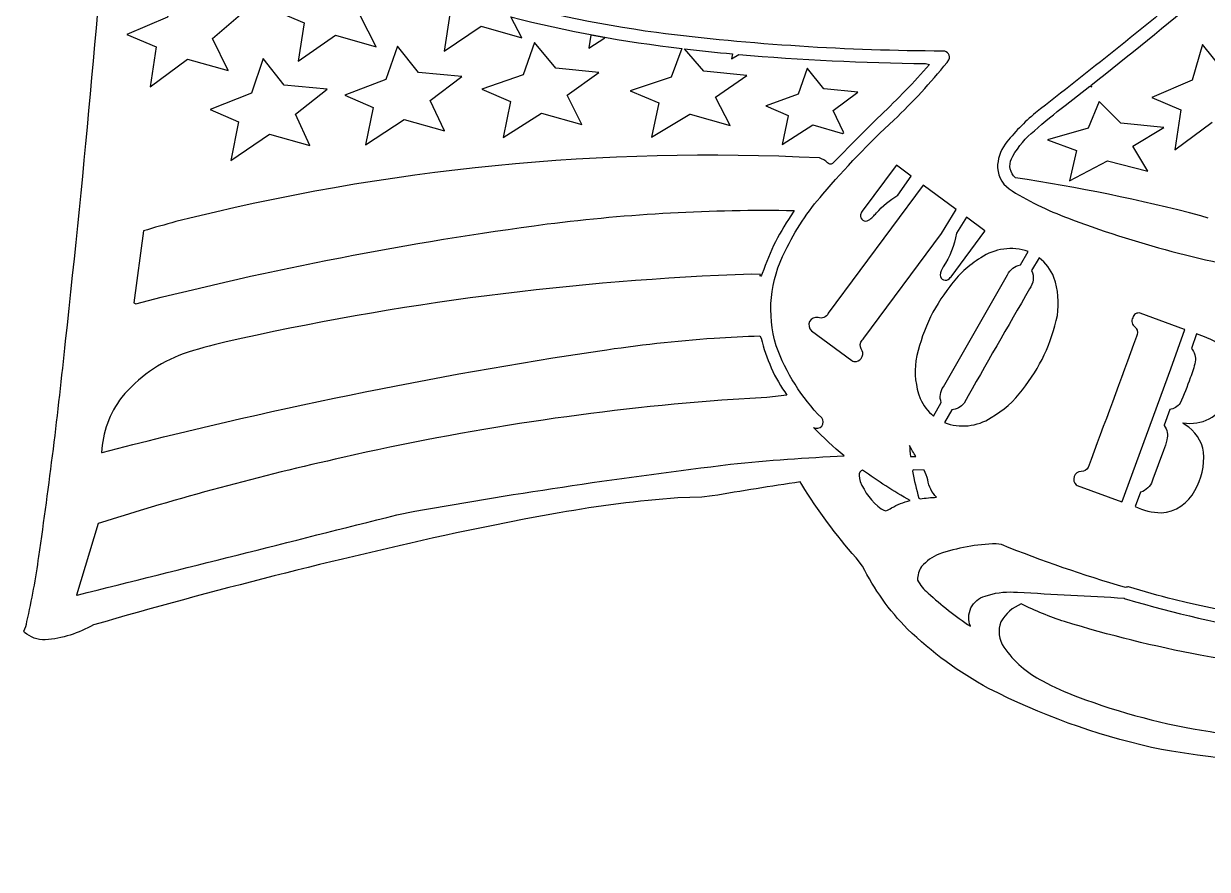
# Model space of a CAD drawing. Extents: x 1.2 to 67.4, y 0.4 to 30.3.
# Drawn here: x 37.86 to 49.58, y 1.84 to 10.21 of the extents above; entities that cross this region are included whole.
import ezdxf

# ---------------------------------------------------------------- set-up
doc = ezdxf.new("R2010")
doc.units = 0
doc.linetypes.add('0', pattern=[0])
doc.layers.add('1', color=7, linetype='0')

msp = doc.modelspace()

# ---------------------------------------------------------------- linework, layer by layer
at = {"layer": '1'}
for points in [[(53.397881, 2.577147, -0.023269), (49.22876, 3.010741), (49.129955, 3.029041), (49.031506, 3.049145, -0.063406), (47.417896, 3.632778, -0.068128), (46.613575, 4.220595, -0.079773), (46.168369, 4.844772), (46.104248, 4.925552, -0.040618), (45.566303, 5.650229), (45.551941, 5.677567, 0.004669), (44.679977, 5.537978), (44.578014, 5.527939), (44.339108, 5.519258, 0.026468), (43.164078, 5.370317), (42.831993, 5.310532), (42.491188, 5.24411), (42.144966, 5.172287, 0.016167), (38.548859, 4.261566, -0.108294), (38.07169, 4.112402, -0.178813), (37.866234, 4.18755), (37.857922, 4.198181, 0.085301), (37.890068, 4.29509, 0.022723), (38.008141, 4.939056, 0.010616), (38.272892, 7.069795, 0.009837), (38.744804, 12.29866, 0.021513)], [(49.592278, 8.290665), (49.520115, 8.313556, 0.025759), (47.68301, 8.68988, -0.33226), (47.644405, 8.876587), (47.65691, 8.90451, -0.086232), (47.872295, 9.155334, -0.018687), (48.175232, 9.404999), (48.419476, 9.594666), (48.439968, 9.589432), (48.430729, 9.603698, 0.007944), (49.544769, 10.509613, 0.894421), (49.455116, 10.595598, -0.009027), (47.882328, 9.332232, 0.050982), (47.581085, 9.022463, 0.151212), (47.50589, 8.787633, 0.248621), (47.650204, 8.559128, 0.051266), (48.247887, 8.274109, 0.052549), (50.381104, 7.724213, 0.025022)], [(42.078606, 10.309341), (42.022804, 9.943756), (42.390297, 10.189651), (42.391338, 10.189835), (42.793209, 10.075577), (42.682816, 10.282516, 0.033937), (44.378319, 9.969528), (44.273869, 9.684998), (43.867508, 9.549591), (44.150673, 9.432632), (44.151241, 9.432129), (44.078217, 9.090393), (44.458904, 9.317581), (44.460072, 9.317459), (44.857769, 9.207306), (44.712219, 9.487274), (45.021935, 9.700989), (45.021435, 9.701263), (44.596039, 9.746094), (44.405312, 9.966602, 0.006316), (44.878986, 9.91643), (44.871223, 9.865967), (44.944279, 9.910475, 0.018854), (46.791409, 9.820313), (46.830971, 9.809952, -0.023643), (46.348614, 9.30864, 0.010249), (45.872112, 8.829193, -0.327084), (45.821529, 8.837051, 0.12105), (45.740768, 8.8851, 0.074667), (39.365788, 8.254888, 0.007694), (39.044083, 8.162659), (38.948795, 7.451691), (38.968967, 7.441794, -0.030075), (43.045017, 8.231583, -0.035759), (45.491467, 8.365586), (45.481525, 8.348404, 0.070817), (45.175404, 7.740673), (45.166965, 7.724914), (45.156967, 7.710098, -0.23194), (45.157337, 7.730148), (45.072571, 7.735382, 0.046701), (39.85033, 7.061425, 0.020281), (39.437977, 6.945284, 0.131641), (38.830315, 6.51588, 0.155087), (38.629776, 5.967758), (38.634445, 5.9682, -0.026583), (43.56599, 6.97673, -0.018262), (44.698334, 7.102066, -0.009292), (45.152534, 7.123076), (45.163784, 7.101791, 0.097404), (45.419857, 6.535751), (45.219219, 6.513596), (44.776318, 6.487535, 0.036927), (41.019764, 5.91887, 0.022408), (38.595879, 5.265884), (38.380741, 4.555786), (38.388618, 4.557533, 0.001113), (41.554146, 5.351602), (41.732315, 5.386996, -0.014084), (44.861259, 5.851744, -0.016945), (45.98819, 5.934158, -0.033508), (45.684212, 6.216967, 0.871606), (45.763847, 6.311554, -0.110336), (45.314331, 7.025898, -0.197827), (45.403038, 7.963902, -0.069896), (45.775688, 8.526898, -0.031719), (46.480087, 9.260089, 0.029582), (47.006462, 9.830276), (47.025173, 9.857194, 0.528329), (46.968296, 9.943419, -0.030473), (44.128609, 10.126138, -0.037734), (42.344826, 10.508261, -0.045397)], [(53.669209, 4.065339, -0.067347), (49.253361, 4.513113, -0.010774), (48.805111, 4.637695, 0.128674), (48.773987, 4.631775, -0.025834), (47.546906, 5.056396), (47.491043, 5.064789, 0.074708), (46.925644, 4.963249, 0.112678), (46.753448, 4.839456, 0.161415), (46.714355, 4.705902, 0.108928), (46.817574, 4.577377, 0.036592), (47.236752, 4.24826, -0.446098), (47.38221, 4.546334, -0.100213), (47.665951, 4.586577), (47.703308, 4.585603, 0.001566), (48.760162, 4.527756, 0.104134), (48.78297, 4.515396, 0.051655), (51.688606, 3.992932, 0.037212)]]:
    msp.add_lwpolyline(points, format="xyb", dxfattribs=at)
for points in [[(40.746395, 10.505081), (40.347115, 10.346161), (40.635254, 10.222458), (40.577503, 9.842331), (40.947239, 10.101807), (41.349701, 9.987183), (41.191929, 10.295135), (41.491272, 10.539368), (41.064732, 10.579895), (40.844296, 10.845306)], [(39.282146, 10.278931), (38.881294, 10.108826), (39.169353, 9.984634), (39.109703, 9.590088), (39.481339, 9.863846), (39.884007, 9.750534), (39.727459, 10.067566), (40.028595, 10.32489), (39.601402, 10.360886), (39.381836, 10.632767)], [(43.457775, 9.975525), (43.458138, 9.973846), (43.616131, 10.074631), (43.606079, 10.076904), (43.476841, 10.099945)], [(41.770977, 9.7323), (41.562592, 9.991745), (41.447357, 9.661133), (41.038475, 9.508408), (41.321758, 9.386322), (41.244881, 9.0159), (41.629051, 9.267181), (42.027378, 9.153763), (41.884449, 9.454453), (42.197491, 9.690857)], [(42.806324, 9.709244), (42.398582, 9.565186), (42.68211, 9.44516), (42.607105, 9.088409), (42.989647, 9.327911), (43.388138, 9.2155), (43.243958, 9.50647), (43.555511, 9.731873), (43.129185, 9.77533), (42.919823, 10.027252)], [(40.231174, 9.870865), (40.114315, 9.527802), (39.704239, 9.365967), (39.987305, 9.242416), (39.908638, 8.858673), (40.294407, 9.122131), (40.692738, 9.008499), (40.551025, 9.318237), (40.865589, 9.565918), (40.438641, 9.604599)], [(45.21307, 9.403015), (45.209866, 9.401581), (45.432201, 9.306198), (45.432804, 9.303986), (45.373386, 9.019867), (45.675926, 9.212097), (45.968967, 9.128693), (45.971825, 9.128296), (45.982033, 9.138596), (45.981472, 9.140778), (45.876911, 9.355331), (46.122978, 9.535919), (45.788826, 9.570389), (45.785988, 9.571503), (45.622047, 9.772171), (45.620785, 9.769669), (45.531677, 9.517578)], [(48.99678, 8.755402), (48.846661, 9.00209), (49.15276, 9.18689), (48.726437, 9.230179), (48.512215, 9.445892), (48.405636, 9.179474), (48.001743, 9.063812), (48.287228, 8.958527), (48.219818, 8.658508), (48.596634, 8.855392)]]:
    msp.add_lwpolyline(points, close=True, dxfattribs=at)
msp.add_lwpolyline([(49.754696, 9.736771), (49.535236, 10.008484), (49.435631, 9.655396), (49.434734, 9.654449), (49.034748, 9.484573), (49.322681, 9.360474), (49.263031, 8.966125), (49.634014, 9.239182)], dxfattribs=at)
for points in [[(46.149696, 8.321045, 0.681463), (46.229191, 8.26947, 0.072991), (46.305412, 8.340393, -0.075726), (46.517994, 8.515961), (46.65012, 8.705658), (46.503716, 8.814194), (46.501053, 8.812286), (46.163799, 8.357117, 0.096134)], [(46.107471, 6.869689, 0.553996), (46.155273, 6.994199, -0.333073), (46.16666, 7.0802), (46.173588, 7.090225), (46.180882, 7.099991), (46.94994, 8.137665), (47.097576, 8.373871), (46.769558, 8.616898), (45.827866, 7.346786, -0.402139), (45.729023, 7.304811, 0.799563), (45.664276, 7.174637), (46.061928, 6.879944, 0.170846)], [(47.098392, 8.139328, -0.112926), (46.966999, 7.806355, 0.084027), (46.937908, 7.725363, 0.677558), (47.028641, 7.691772), (47.037865, 7.699997), (47.045956, 7.709335), (47.381401, 8.161804), (47.380478, 8.164185), (47.198326, 8.299225)], [(46.948929, 6.462509, -0.24998), (46.970242, 6.620346), (47.604725, 7.727463, -0.249353), (47.732174, 7.825912), (47.80875, 7.959228, 0.237819), (47.340305, 7.895998, 0.100994), (47.033543, 7.613575, 0.120019), (46.697548, 6.877429, 0.125916), (46.739609, 6.503477, 0.112831), (46.871849, 6.328323)], [(46.979256, 6.264359, 0.237256), (47.441971, 6.313781, 0.104658), (47.752331, 6.589708, 0.119846), (48.098747, 7.32461, 0.122269), (48.065445, 7.701749, 0.127962), (47.917736, 7.897995), (47.844223, 7.77002, -0.279664), (47.823593, 7.58988, 0.001851), (47.174278, 6.458509, -0.217487), (47.052784, 6.392334)], [(48.880138, 7.197418, -0.298508), (48.882706, 7.118359, -0.001943), (48.403225, 5.819829, -0.307494), (48.33569, 5.782074, 0.674956), (48.285763, 5.647555), (48.29565, 5.642899), (48.736732, 5.480392), (48.73983, 5.485046), (49.222992, 6.797104), (49.361382, 7.186188), (49.358494, 7.187714), (48.920345, 7.349091, 0.415433), (48.846188, 7.303452, 0.381666), (48.869209, 7.210236), (48.874794, 7.203934)], [(49.344868, 6.263382, 0.348276), (49.781033, 6.493618, 0.194687), (49.817028, 6.873768, 0.221041), (49.581234, 7.103281, 0.024412), (49.478832, 7.143372), (49.427486, 6.999069, -0.239771), (49.463985, 6.86705, -0.063401), (49.415081, 6.708008, -0.030369), (49.314518, 6.45603, -0.219018), (49.212749, 6.39534), (49.157207, 6.239227), (49.156979, 6.235718, -0.239898), (49.182701, 6.094879, -0.04212), (49.150501, 5.989914), (49.044849, 5.70343, -0.219902), (48.94561, 5.582672), (48.921638, 5.57695), (48.870266, 5.432526, 0.104653), (49.127518, 5.372071, 0.267522), (49.459507, 5.591971, 0.153551), (49.548252, 5.970775, 0.218761), (49.364998, 6.244247), (49.343212, 6.258881)], [(46.643047, 5.930298), (46.697693, 5.928024, -0.024736), (46.634029, 6.037354, 0.013825)], [(46.455364, 5.419586, -0.074969), (46.640221, 5.49231, -0.027402), (46.169128, 5.794676, 0.332864), (46.134525, 5.740067), (46.137104, 5.71257), (46.145462, 5.681931, 0.138179), (46.354816, 5.411743), (46.378979, 5.398727), (46.400509, 5.392426, 0.03288)], [(46.669727, 5.796783), (46.66449, 5.784896, 0.017354), (46.725235, 5.514955), (46.739265, 5.51062, -0.020187), (46.902695, 5.525803, -0.166622), (46.815018, 5.697785, 0.036439), (46.779495, 5.794098)], [(57.928307, 2.77597, 0.034543), (56.578751, 3.085359, 0.011114), (54.908741, 3.319718, 0.003081), (52.949131, 3.552872, -0.027765), (49.514561, 3.961275, -0.027427), (48.170769, 4.293929, -0.033093), (47.740437, 4.469086, 0.176801), (47.540314, 4.292007, 0.255167), (47.569172, 4.040207, 0.124129), (47.952583, 3.706234, 0.043405), (48.299252, 3.550799, 0.052951), (49.611366, 3.204801, 0.023789), (50.999264, 3.038878, 0.00524), (53.009033, 2.913025, -0.032471), (56.320976, 2.481394, -0.004399), (58.188316, 2.114924, 0.019127), (59.735729, 1.871788, 0.010298), (60.124374, 1.841248, 0.303786), (60.051933, 1.966995, 0.104742), (59.631851, 2.110138, -0.067071), (58.86573, 2.340876, -0.028434), (58.795639, 2.38501, -0.094289), (58.603958, 2.467773, -0.02687), (58.388084, 2.618287, 0.013346)]]:
    msp.add_lwpolyline(points, format="xyb", close=True, dxfattribs=at)

doc.saveas('drawing.dxf')
